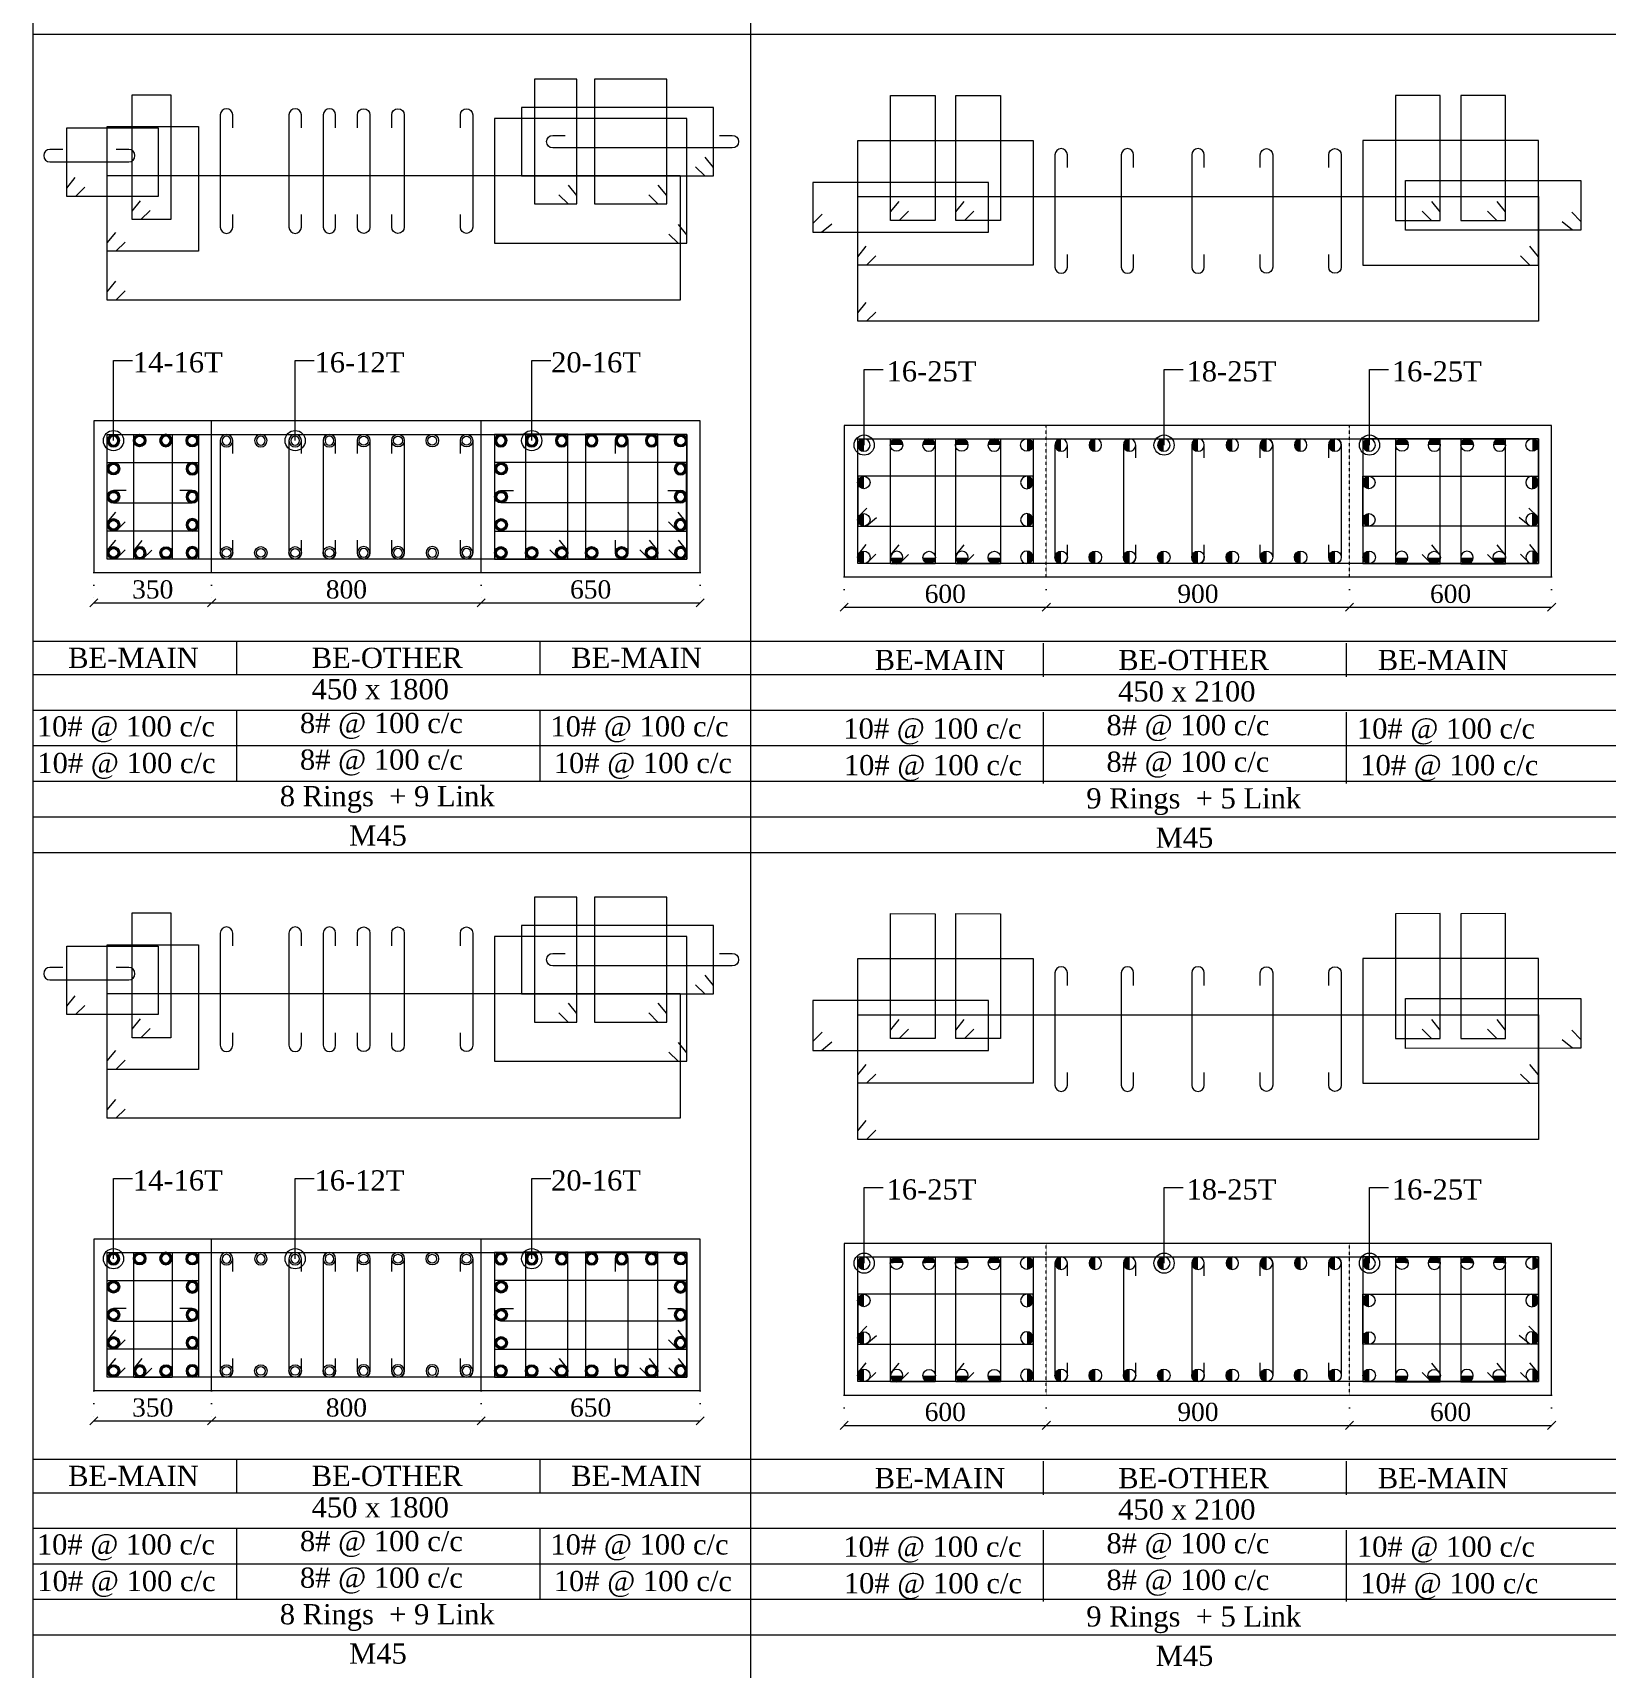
# Model space of a CAD drawing. Header units: millimetres. Extents: x 303 to 27724, y 300 to 68956.
# Drawn here: x 303 to 4974, y 3405 to 8259 of the extents above; entities that cross this region are included whole.
import ezdxf

# ---------------------------------------------------------------- set-up
doc = ezdxf.new("R2010")
doc.units = ezdxf.units.MM
doc.linetypes.add('( Hidden )', pattern=[0.375, 0.25, -0.125])
doc.linetypes.add('DOT2', pattern=[0.125, 0, -0.125])
doc.layers.get('Defpoints').update_dxf_attribs({"lineweight": 0})
for name, color, linetype, lineweight in [('S-COL. STEEL DIA', 1, 'Continuous', 9), ('S-DIM FOOTING', 7, 'Continuous', 0), ('S-SECTION', 5, 'Continuous', 0), ('S-SECTION MARK', 7, 'Continuous', 0), ('S-SHEET', 7, 'Continuous', 0), ('S-STEEL', 1, 'Continuous', 9), ('S-STEEL-1', 1, 'Continuous', 0), ('S-STEEL-1 C.S.', 106, 'Continuous', 0), ('S-TEXT', 7, 'Continuous', 0)]:
    doc.layers.add(name, color=color, linetype=linetype, lineweight=lineweight)
doc.styles.add('AR', font='ARIALUNI.TTF', dxfattribs={"width": 0.8})
doc.styles.add('S-ROMANS', font='times.ttf')
doc.styles.add('TEXT', font='times.ttf')
doc.dimstyles.new('100', dxfattribs={"dimtxt": 180, "dimasz": 80, "dimexe": 0.18, "dimexo": 0.0625, "dimgap": 1, "dimtad": 1, "dimdec": 0, "dimzin": 0, "dimdsep": 46, "dimtxsty": 'AR', "dimblk": 'DOT', "dimcen": 0.09, "dimse1": 1, "dimse2": 1, "dimclrd": 50, "dimclrt": 256, "dimadec": 0, "dimazin": 0, "dimtfac": 1, "dimtdec": 0, "dimtix": 1, "dimtofl": 0, "dimtmove": 2, "dimatfit": 0, "dimfxl": 1, "dimtolj": 1, "dimtzin": 0, "dimlwd": -1, "dimarcsym": 0})
doc.dimstyles.new('SETU', dxfattribs={"dimtxt": 230, "dimasz": 0.2, "dimexe": 0.1, "dimexo": 0.1, "dimgap": 0.05, "dimtad": 1, "dimdec": 0, "dimzin": 0, "dimdsep": 46, "dimtxsty": 'TEXT', "dimblk": 'OBLIQUE', "dimcen": 0.09, "dimdle": 0.1, "dimclrd": 4, "dimclre": 256, "dimclrt": 256, "dimadec": 1, "dimazin": 0, "dimtfac": 1, "dimtdec": 0, "dimtix": 1, "dimtofl": 0, "dimtmove": 2, "dimatfit": 0, "dimfxl": 1, "dimtolj": 1, "dimtzin": 0, "dimlwd": -1, "dimlwe": -1, "dimarcsym": 1})

# ---------------------------------------------------------------- blocks, each defined once
blk = doc.blocks.new('_Oblique')
at = {"color": 0, "linetype": 'ByBlock', "lineweight": -2}
blk.add_line((-0.5, -0.5), (0.5, 0.5), dxfattribs=at)
blk = doc.blocks.new('*D869')
at = {"layer": 'Defpoints', "color": 0}
for p in [(-2512.4, 289.7), (-1912.4, 289.7), (-1912.4, 199.8)]:
    blk.add_point(p, dxfattribs=at)
at = {"layer": 'S-DIM FOOTING', "linetype": 'DOT2', "ltscale": 300}
for p, q in [((-2512.4, 289.6), (-2512.4, 199.7)), ((-1912.4, 289.6), (-1912.4, 199.7))]:
    blk.add_line(p, q, dxfattribs=at)
at = {"layer": 'S-DIM FOOTING', "ltscale": 300}
blk.add_line((-2512.5, 199.8), (-1912.3, 199.8), dxfattribs=at)
at = {"layer": 'S-DIM FOOTING', "linetype": 'ByBlock', "xscale": 24, "yscale": 24, "zscale": 24}
for p, rotation in [((-2512.4, 199.8), 180), ((-1912.4, 199.8), 360)]:
    blk.add_blockref('_Oblique', p, dxfattribs=dict(at, rotation=rotation))
at = {"layer": 'S-DIM FOOTING', "insert": (-2212.4, 239.3), "char_height": 54, "attachment_point": 5, "style": 'TEXT'}
blk.add_mtext('\\A1;600', dxfattribs=at)
blk = doc.blocks.new('*D870')
at = {"layer": 'Defpoints', "color": 0}
for p in [(-1912.4, 289.7), (-1012.4, 289.7), (-1012.4, 199.8)]:
    blk.add_point(p, dxfattribs=at)
at = {"layer": 'S-DIM FOOTING', "linetype": 'DOT2', "ltscale": 300}
for p, q in [((-1912.4, 289.6), (-1912.4, 199.7)), ((-1012.4, 289.6), (-1012.4, 199.7))]:
    blk.add_line(p, q, dxfattribs=at)
at = {"layer": 'S-DIM FOOTING', "ltscale": 300}
blk.add_line((-1912.5, 199.8), (-1012.3, 199.8), dxfattribs=at)
at = {"layer": 'S-DIM FOOTING', "linetype": 'ByBlock', "xscale": 24, "yscale": 24, "zscale": 24}
for p, rotation in [((-1912.4, 199.8), 180), ((-1012.4, 199.8), 360)]:
    blk.add_blockref('_Oblique', p, dxfattribs=dict(at, rotation=rotation))
at = {"layer": 'S-DIM FOOTING', "insert": (-1462.4, 239.4), "char_height": 54, "attachment_point": 5, "style": 'TEXT'}
blk.add_mtext('\\A1;900', dxfattribs=at)
blk = doc.blocks.new('*D871')
at = {"layer": 'Defpoints', "color": 0}
for p in [(-1012.4, 289.7), (-412.4, 289.7), (-412.4, 199.8)]:
    blk.add_point(p, dxfattribs=at)
at = {"layer": 'S-DIM FOOTING', "linetype": 'DOT2', "ltscale": 300}
for p, q in [((-1012.4, 289.6), (-1012.4, 199.7)), ((-412.4, 289.6), (-412.4, 199.7))]:
    blk.add_line(p, q, dxfattribs=at)
at = {"layer": 'S-DIM FOOTING', "ltscale": 300}
blk.add_line((-1012.5, 199.8), (-412.3, 199.8), dxfattribs=at)
at = {"layer": 'S-DIM FOOTING', "linetype": 'ByBlock', "xscale": 24, "yscale": 24, "zscale": 24}
for p, rotation in [((-1012.4, 199.8), 180), ((-412.4, 199.8), 360)]:
    blk.add_blockref('_Oblique', p, dxfattribs=dict(at, rotation=rotation))
at = {"layer": 'S-DIM FOOTING', "insert": (-712.4, 239.3), "char_height": 54, "attachment_point": 5, "style": 'TEXT'}
blk.add_mtext('\\A1;600', dxfattribs=at)
blk = doc.blocks.new('*U17')
at = {"layer": 'S-COL. STEEL DIA'}
h = blk.add_hatch(color=256, dxfattribs=at)
h.dxf.hatch_style = 1
h.paths.add_polyline_path([(0, 18.5, 0.414214), (-18.5, 0, 0.414214), (0, -18.5)])
at = {"layer": 'S-COL. STEEL DIA', "lineweight": 5}
blk.add_circle((0, 0), 18.5, dxfattribs=at)
blk = doc.blocks.new('_Dot')
at = {"linetype": 'ByBlock', "lineweight": -2}
blk.add_line((-0.5, 0), (-1, 0), dxfattribs=at)
at = {"linetype": 'ByBlock', "const_width": 0.5}
blk.add_lwpolyline([(-0.25, 0, 1), (0.25, 0, 1)], format="xyb", close=True, dxfattribs=at)
blk = doc.blocks.new('*U4')
at = {"layer": 'S-COL. STEEL DIA'}
h = blk.add_hatch(color=256, dxfattribs=at)
h.dxf.hatch_style = 1
h.paths.add_polyline_path([(-18.5, 0, 1), (18.5, 0, 1)])
h.paths.add_polyline_path([(13, 0, -1), (-13, 0, -1)], flags=16)
at = {"layer": 'S-COL. STEEL DIA', "lineweight": 5}
for radius in [18.5, 13]:
    blk.add_circle((0, 0), radius, dxfattribs=at)
blk = doc.blocks.new('*D2436')
at = {"layer": 'Defpoints', "color": 0}
for p in [(484.2, 4228.9), (834.2, 4228.9), (834.2, 4139.1)]:
    blk.add_point(p, dxfattribs=at)
at = {"layer": 'S-DIM FOOTING', "linetype": 'DOT2', "ltscale": 300}
for p, q in [((484.2, 4228.8), (484.2, 4139)), ((834.2, 4228.8), (834.2, 4139))]:
    blk.add_line(p, q, dxfattribs=at)
at = {"layer": 'S-DIM FOOTING', "ltscale": 300}
blk.add_line((484.1, 4139.1), (834.3, 4139.1), dxfattribs=at)
at = {"layer": 'S-DIM FOOTING', "linetype": 'ByBlock', "xscale": 24, "yscale": 24, "zscale": 24, "rotation": 180}
blk.add_blockref('_Oblique', (484.2, 4139.1), dxfattribs=at)
at = {"layer": 'S-DIM FOOTING', "linetype": 'ByBlock', "xscale": 24, "yscale": 24, "zscale": 24}
blk.add_blockref('_Oblique', (834.2, 4139.1), dxfattribs=at)
at = {"layer": 'S-DIM FOOTING', "insert": (659.2, 4178.5), "char_height": 54, "attachment_point": 5, "style": 'TEXT'}
blk.add_mtext('\\A1;350', dxfattribs=at)
blk = doc.blocks.new('*D2437')
at = {"layer": 'Defpoints', "color": 0}
for p in [(834.2, 4228.9), (1634.2, 4228.9), (1634.2, 4139.1)]:
    blk.add_point(p, dxfattribs=at)
at = {"layer": 'S-DIM FOOTING', "linetype": 'DOT2', "ltscale": 300}
for p, q in [((834.2, 4228.8), (834.2, 4139)), ((1634.2, 4228.8), (1634.2, 4139))]:
    blk.add_line(p, q, dxfattribs=at)
at = {"layer": 'S-DIM FOOTING', "ltscale": 300}
blk.add_line((834.1, 4139.1), (1634.3, 4139.1), dxfattribs=at)
at = {"layer": 'S-DIM FOOTING', "linetype": 'ByBlock', "xscale": 24, "yscale": 24, "zscale": 24, "rotation": 180}
blk.add_blockref('_Oblique', (834.2, 4139.1), dxfattribs=at)
at = {"layer": 'S-DIM FOOTING', "linetype": 'ByBlock', "xscale": 24, "yscale": 24, "zscale": 24}
blk.add_blockref('_Oblique', (1634.2, 4139.1), dxfattribs=at)
at = {"layer": 'S-DIM FOOTING', "insert": (1234.2, 4178.5), "char_height": 54, "attachment_point": 5, "style": 'TEXT'}
blk.add_mtext('\\A1;800', dxfattribs=at)
blk = doc.blocks.new('*D2438')
at = {"layer": 'Defpoints', "color": 0}
for p in [(1634.2, 4228.9), (2284.2, 4228.9), (2284.2, 4139.1)]:
    blk.add_point(p, dxfattribs=at)
at = {"layer": 'S-DIM FOOTING', "linetype": 'DOT2', "ltscale": 300}
for p, q in [((1634.2, 4228.8), (1634.2, 4139)), ((2284.2, 4228.8), (2284.2, 4139))]:
    blk.add_line(p, q, dxfattribs=at)
at = {"layer": 'S-DIM FOOTING', "ltscale": 300}
blk.add_line((1634.1, 4139.1), (2284.3, 4139.1), dxfattribs=at)
at = {"layer": 'S-DIM FOOTING', "linetype": 'ByBlock', "xscale": 24, "yscale": 24, "zscale": 24, "rotation": 180}
blk.add_blockref('_Oblique', (1634.2, 4139.1), dxfattribs=at)
at = {"layer": 'S-DIM FOOTING', "linetype": 'ByBlock', "xscale": 24, "yscale": 24, "zscale": 24}
blk.add_blockref('_Oblique', (2284.2, 4139.1), dxfattribs=at)
at = {"layer": 'S-DIM FOOTING', "insert": (1959.2, 4178.5), "char_height": 54, "attachment_point": 5, "style": 'TEXT'}
blk.add_mtext('\\A1;650', dxfattribs=at)
blk = doc.blocks.new('*U6')
at = {"layer": 'S-COL. STEEL DIA', "lineweight": 5}
for radius in [18.5, 13, 13]:
    blk.add_circle((0, 0), radius, dxfattribs=at)
blk = doc.blocks.new('*D2439')
at = {"layer": 'Defpoints', "color": 0}
for p in [(484.2, 6657), (834.2, 6657), (834.2, 6567.1)]:
    blk.add_point(p, dxfattribs=at)
at = {"layer": 'S-DIM FOOTING', "linetype": 'DOT2', "ltscale": 300}
for p, q in [((484.2, 6656.9), (484.2, 6567)), ((834.2, 6656.9), (834.2, 6567))]:
    blk.add_line(p, q, dxfattribs=at)
at = {"layer": 'S-DIM FOOTING', "ltscale": 300}
blk.add_line((484.1, 6567.1), (834.3, 6567.1), dxfattribs=at)
at = {"layer": 'S-DIM FOOTING', "linetype": 'ByBlock', "xscale": 24, "yscale": 24, "zscale": 24, "rotation": 180}
blk.add_blockref('_Oblique', (484.2, 6567.1), dxfattribs=at)
at = {"layer": 'S-DIM FOOTING', "linetype": 'ByBlock', "xscale": 24, "yscale": 24, "zscale": 24}
blk.add_blockref('_Oblique', (834.2, 6567.1), dxfattribs=at)
at = {"layer": 'S-DIM FOOTING', "insert": (659.2, 6606.6), "char_height": 54, "attachment_point": 5, "style": 'TEXT'}
blk.add_mtext('\\A1;350', dxfattribs=at)
blk = doc.blocks.new('*D2440')
at = {"layer": 'Defpoints', "color": 0}
for p in [(834.2, 6657), (1634.2, 6657), (1634.2, 6567.1)]:
    blk.add_point(p, dxfattribs=at)
at = {"layer": 'S-DIM FOOTING', "linetype": 'DOT2', "ltscale": 300}
for p, q in [((834.2, 6656.9), (834.2, 6567)), ((1634.2, 6656.9), (1634.2, 6567))]:
    blk.add_line(p, q, dxfattribs=at)
at = {"layer": 'S-DIM FOOTING', "ltscale": 300}
blk.add_line((834.1, 6567.1), (1634.3, 6567.1), dxfattribs=at)
at = {"layer": 'S-DIM FOOTING', "linetype": 'ByBlock', "xscale": 24, "yscale": 24, "zscale": 24, "rotation": 180}
blk.add_blockref('_Oblique', (834.2, 6567.1), dxfattribs=at)
at = {"layer": 'S-DIM FOOTING', "linetype": 'ByBlock', "xscale": 24, "yscale": 24, "zscale": 24}
blk.add_blockref('_Oblique', (1634.2, 6567.1), dxfattribs=at)
at = {"layer": 'S-DIM FOOTING', "insert": (1234.2, 6606.6), "char_height": 54, "attachment_point": 5, "style": 'TEXT'}
blk.add_mtext('\\A1;800', dxfattribs=at)
blk = doc.blocks.new('*D2441')
at = {"layer": 'Defpoints', "color": 0}
for p in [(1634.2, 6657), (2284.2, 6657), (2284.2, 6567.1)]:
    blk.add_point(p, dxfattribs=at)
at = {"layer": 'S-DIM FOOTING', "linetype": 'DOT2', "ltscale": 300}
for p, q in [((1634.2, 6656.9), (1634.2, 6567)), ((2284.2, 6656.9), (2284.2, 6567))]:
    blk.add_line(p, q, dxfattribs=at)
at = {"layer": 'S-DIM FOOTING', "ltscale": 300}
blk.add_line((1634.1, 6567.1), (2284.3, 6567.1), dxfattribs=at)
at = {"layer": 'S-DIM FOOTING', "linetype": 'ByBlock', "xscale": 24, "yscale": 24, "zscale": 24, "rotation": 180}
blk.add_blockref('_Oblique', (1634.2, 6567.1), dxfattribs=at)
at = {"layer": 'S-DIM FOOTING', "linetype": 'ByBlock', "xscale": 24, "yscale": 24, "zscale": 24}
blk.add_blockref('_Oblique', (2284.2, 6567.1), dxfattribs=at)
at = {"layer": 'S-DIM FOOTING', "insert": (1959.2, 6606.6), "char_height": 54, "attachment_point": 5, "style": 'TEXT'}
blk.add_mtext('\\A1;650', dxfattribs=at)
blk = doc.blocks.new('A$C410d432c')
at = {"layer": 'S-SECTION', "elevation": 2.2}
blk.add_lwpolyline([(-412.4, 289.7), (-412.4, 739.7), (-2512.4, 739.7), (-2512.4, 289.7)], close=True, dxfattribs=at)
at = {"layer": 'S-SHEET'}
for p, q in [((-1922.1, 93.1, 1.3), (-1922.1, -6.5, 1.3)), ((-1022.1, 93.1, 1.3), (-1022.1, -6.5, 1.3)), ((-1922.1, -111.7, 1.3), (-1922.1, -323, 1.3)), ((-1022.1, -111.7, 1.3), (-1022.1, -323, 1.3))]:
    blk.add_line(p, q, dxfattribs=at)
at = {"layer": 'S-STEEL', "color": 3, "elevation": 1.9}
for points in [[(-1850, 1505), (-1850, 1542.7, 1), (-1886.9, 1542.7), (-1886.9, 1209.6, 1), (-1850, 1209.6), (-1850, 1246.9)], [(-1653.2, 1505), (-1653.2, 1542.7, 1), (-1690.1, 1542.7), (-1690.1, 1209.6, 1), (-1653.2, 1209.6), (-1653.2, 1246.9)], [(-1443.6, 1505), (-1443.6, 1542.7, 1), (-1480.5, 1542.7), (-1480.5, 1209.6, 1), (-1443.6, 1209.6), (-1443.6, 1246.9)], [(-1277.3, 1505), (-1277.3, 1542.7, -1), (-1240.4, 1542.7), (-1240.4, 1209.6, -1), (-1277.3, 1209.6), (-1277.3, 1246.9)], [(-1074, 1505), (-1074, 1542.7, -1), (-1037.1, 1542.7), (-1037.1, 1209.6, -1), (-1074, 1209.6), (-1074, 1246.9)], [(-1850, 643.5), (-1850, 681.2, 1), (-1886.9, 681.2), (-1886.9, 348.1, 1), (-1850, 348.1), (-1850, 385.4)], [(-1646.8, 643.5), (-1646.8, 681.2, 1), (-1683.7, 681.2), (-1683.7, 348.1, 1), (-1646.8, 348.1), (-1646.8, 385.4)], [(-1443.6, 643.5), (-1443.6, 681.2, 1), (-1480.5, 681.2), (-1480.5, 348.1, 1), (-1443.6, 348.1), (-1443.6, 385.4)], [(-1277.3, 643.5), (-1277.3, 681.2, -1), (-1240.4, 681.2), (-1240.4, 348.1, -1), (-1277.3, 348.1), (-1277.3, 385.4)], [(-1074, 643.5), (-1074, 681.2, -1), (-1037.1, 681.2), (-1037.1, 348.1, -1), (-1074, 348.1), (-1074, 385.4)]]:
    blk.add_lwpolyline(points, format="xyb", dxfattribs=at)
at = {"layer": 'S-STEEL', "color": 1, "elevation": 2.2}
for points in [[(-2418.9, 1076), (-2446.4, 1048.7), (-2472.4, 1048.7), (-2472.4, 1418.7), (-451.6, 1418.7), (-451.6, 1048.7), (-2472.4, 1048.7), (-2472.4, 1073.7), (-2447.2, 1104.6)], [(-2418.9, 357), (-2446.4, 329.7), (-2472.4, 329.7), (-2472.4, 699.7), (-451.6, 699.7), (-451.6, 329.7), (-2472.4, 329.7), (-2472.4, 354.7), (-2447.2, 385.6)]]:
    blk.add_lwpolyline(points, dxfattribs=at)
at = {"layer": 'S-STEEL-1', "color": 41, "elevation": 1.9}
for points in [[(-2321.3, 1375.3), (-2348.9, 1348), (-2374.9, 1348), (-2374.9, 1718.5), (-2242.1, 1718.3), (-2242.1, 1347.7), (-2374.9, 1348), (-2374.9, 1373), (-2349.7, 1403.9)], [(-2127.8, 1375.3), (-2155.3, 1348), (-2181.3, 1348), (-2181.3, 1718.5), (-2048.6, 1718.3), (-2048.6, 1347.7), (-2181.3, 1348), (-2181.3, 1373), (-2156.1, 1403.9)], [(-796.3, 1375.3), (-768.8, 1348), (-742.8, 1348), (-742.8, 1718.5), (-875.5, 1718.3), (-875.5, 1347.7), (-742.8, 1348), (-742.8, 1373), (-767.9, 1403.9)], [(-602.7, 1375.3), (-575.2, 1348), (-549.2, 1348), (-549.2, 1718.5), (-682, 1718.3), (-682, 1347.7), (-549.2, 1348), (-549.2, 1373), (-574.4, 1403.9)], [(-2577.8, 1366.3), (-2605.2, 1338.8), (-2605.2, 1312.7), (-2084.4, 1312.7), (-2084.4, 1460.7), (-2605.2, 1460.8), (-2605.2, 1312.7), (-2580.1, 1312.7), (-2549.3, 1337.9)], [(-352.8, 1372.3), (-325.5, 1344.8), (-325.5, 1318.8), (-846.2, 1318.7), (-846.2, 1466.7), (-325.5, 1466.8), (-325.5, 1318.8), (-350.5, 1318.8), (-381.4, 1344)], [(-2321.3, 356.2), (-2348.9, 328.9), (-2374.9, 328.9), (-2374.9, 699.4), (-2242.1, 699.2), (-2242.1, 328.6), (-2374.9, 328.9), (-2374.9, 353.9), (-2349.7, 384.8)], [(-2127.8, 356.2), (-2155.3, 328.9), (-2181.3, 328.9), (-2181.3, 699.4), (-2048.6, 699.2), (-2048.6, 328.6), (-2181.3, 328.9), (-2181.3, 353.9), (-2156.1, 384.8)], [(-796.3, 356.2), (-768.8, 328.9), (-742.8, 328.9), (-742.8, 699.4), (-875.5, 699.2), (-875.5, 328.6), (-742.8, 328.9), (-742.8, 353.9), (-767.9, 384.8)], [(-602.7, 356.2), (-575.2, 328.9), (-549.2, 328.9), (-549.2, 699.4), (-682, 699.2), (-682, 328.6), (-549.2, 328.9), (-549.2, 353.9), (-574.4, 384.8)], [(-2445.1, 494.3), (-2472.4, 466.8), (-2472.4, 440.8), (-1951.6, 440.7), (-1951.6, 588.7), (-2472.4, 588.8), (-2472.4, 440.8), (-2447.4, 440.8), (-2416.5, 466)], [(-479.8, 494.3), (-452.5, 466.8), (-452.5, 440.8), (-973.2, 440.7), (-973.2, 588.7), (-452.5, 588.8), (-452.5, 440.8), (-477.5, 440.8), (-508.4, 466)]]:
    blk.add_lwpolyline(points, dxfattribs=at)
at = {"layer": 'S-STEEL-1', "color": 6, "elevation": 1.9}
for points in [[(-2418.9, 1242.6), (-2446.4, 1215.3), (-2472.4, 1215.3), (-2472.4, 1585.3), (-1951.6, 1585.3), (-1951.6, 1215.3), (-2472.4, 1215.3), (-2472.4, 1240.3), (-2447.3, 1271.2)], [(-505.2, 1242.6), (-477.6, 1215.3), (-451.6, 1215.3), (-451.6, 1585.3), (-972.4, 1585.3), (-972.4, 1215.3), (-451.6, 1215.3), (-451.6, 1240.3), (-476.8, 1271.2)], [(-2418.9, 357), (-2446.4, 329.7), (-2472.4, 329.7), (-2472.4, 699.7), (-1951.6, 699.7), (-1951.6, 329.7), (-2472.4, 329.7), (-2472.4, 354.7), (-2447.3, 385.6)], [(-505.2, 357), (-477.6, 329.7), (-451.6, 329.7), (-451.6, 699.7), (-972.4, 699.7), (-972.4, 329.7), (-451.6, 329.7), (-451.6, 354.7), (-476.8, 385.6)]]:
    blk.add_lwpolyline(points, dxfattribs=at)
at = {"layer": 'S-STEEL-1 C.S.', "color": 8, "linetype": '( Hidden )'}
for p, q in [((-1912.4, 289.7, 2.2), (-1912.4, 739.7, 2.2)), ((-1012.4, 289.7, 1.9), (-1012.4, 739.7, 1.9))]:
    blk.add_line(p, q, dxfattribs=at).dxf.unprotected_set("ltscale", 0)
at = {"layer": 'S-COL. STEEL DIA', "xscale": -1}
for p, rotation in [((-2454, 681.2, 1.9), 180), ((-2261.1, 681.2, 1.9), 90.19403361430281), ((-2067.5, 681.2, 1.9), 90.19403361430281), ((-1868.5, 681.2, 1.9), 180), ((-1766.9, 681.2, 1.9), 180), ((-1665.3, 681.2, 1.9), 180), ((-1563.6, 681.2, 1.9), 180), ((-1462, 681.2, 1.9), 180), ((-1360.4, 681.2, 1.9), 180), ((-1258.8, 681.2, 1.9), 180), ((-1157.2, 681.2, 1.9), 180), ((-1055.6, 681.2, 1.9), 180), ((-954, 681.2, 1.9), 180), ((-760.4, 681.2, 1.9), 89.80596638569702), ((-566.9, 681.2, 1.9), 89.80596638569702), ((-2356.4, 347.4, 1.9), 270.1940336143028), ((-2162.9, 347.4, 1.9), 270.1940336143028), ((-857.4, 347.4, 1.9), 269.8059663856972), ((-663.8, 347.4, 1.9), 269.8059663856972)]:
    blk.add_blockref('*U17', p, dxfattribs=dict(at, rotation=rotation))
at = {"layer": 'S-COL. STEEL DIA'}
for p, rotation in [((-2357.2, 681.2, 1.9), 270.194033614303), ((-2163.7, 681.2, 1.9), 270.194033614303), ((-1970.1, 681.2, 1.9), 180), ((-856.6, 681.2, 1.9), 269.8059663856972), ((-663, 681.2, 1.9), 269.8059663856972), ((-470.1, 681.2, 1.9), 180), ((-2260.3, 347.4, 1.9), 90.19403361430281), ((-2066.7, 347.4, 1.9), 90.19403361430281), ((-761.2, 347.4, 1.9), 89.80596638569716), ((-567.7, 347.4, 1.9), 89.80596638569716)]:
    blk.add_blockref('*U17', p, dxfattribs=dict(at, rotation=rotation))
for p in [(-2454, 570.2, 1.9), (-954.8, 570.2, 1.9), (-2454, 459.2, 1.9), (-954.8, 459.2, 1.9), (-2454, 348.1, 1.9), (-1868.5, 348.1, 1.9), (-1766.9, 348.1, 1.9), (-1665.3, 348.1, 1.9), (-1563.6, 348.1, 1.9), (-1462, 348.1, 1.9), (-1360.4, 348.1, 1.9), (-1258.8, 348.1, 1.9), (-1157.2, 348.1, 1.9), (-1055.6, 348.1, 1.9), (-954, 348.1, 1.9)]:
    blk.add_blockref('*U17', p, dxfattribs=at)
at = {"layer": 'S-COL. STEEL DIA', "xscale": -1}
for p in [(-1970.1, 570.2, 1.9), (-470.9, 570.2, 1.9), (-1970.1, 459.2, 1.9), (-470.9, 459.2, 1.9), (-1970.1, 348.1, 1.9), (-470.1, 348.1, 1.9)]:
    blk.add_blockref('*U17', p, dxfattribs=at)
at = {"layer": 'S-TEXT', "color": 7, "style": 'TEXT'}
for s, p in [('16-25T', (-2386.7, 870, 1.9)), ('18-25T', (-1496.3, 870, 1.9)), ('16-25T', (-886.7, 870, 1.9))]:
    blk.add_text(s, height=60, dxfattribs=at).set_placement(p)
at = {"layer": 'S-TEXT', "style": 'S-ROMANS'}
for s, p in [('BE-MAIN ', (-2422, 13.3, 1.3)), ('BE-OTHER', (-1699, 13.3, 1.3)), ('BE-MAIN ', (-928.5, 13.3, 1.3)), ('450 x 2100', (-1699.3, -80, 1.3)), ('10# @ 100 c/c', (-2515, -190.2, 1.3)), ('8# @ 100 c/c', (-1734, -180.2, 1.3)), ('10# @ 100 c/c', (-990.5, -190.2, 1.3)), ('10# @ 100 c/c', (-2513.5, -298.8, 1.3)), ('8# @ 100 c/c', (-1734, -288.8, 1.3)), ('10# @ 100 c/c', (-980.5, -298.8, 1.3)), ('9 Rings  + 5 Link', (-1793.8, -397.3, 1.3)), ('M45', (-1587.9, -514.1, 1.3))]:
    blk.add_text(s, height=60, dxfattribs=at).set_placement(p)
at = {"layer": 'S-DIM FOOTING', "ltscale": 300}
for base, p1, p2, picture, middle in [((-1912.4, 199.8, 1.9), (-2512.4, 289.7, 2.2), (-1912.4, 289.7, 2.2), '*D869', (-2212.4, 239.3, 1.9)), ((-1012.4, 199.8, 1.9), (-1912.4, 289.7, 2.2), (-1012.4, 289.7, 1.9), '*D870', (-1462.4, 239.4, 1.9)), ((-412.4, 199.8, 1.5), (-1012.4, 289.7, 1.9), (-412.4, 289.7, 2.2), '*D871', (-712.4, 239.3, 1.5))]:
    dim = blk.add_linear_dim(base=base, p1=p1, p2=p2, angle=180, dimstyle='SETU', override={"dimscale": 1.2, "dimtxt": 45, "dimasz": 20, "dimgap": 10, "dimblk1": 'Oblique', "dimblk2": 'Oblique', "dimsah": 1, "dimclrd": 256, "dimarcsym": 1}, dxfattribs=at)
    dim.commit()
    dim.dimension.update_dxf_attribs({"geometry": picture, "text_midpoint": middle})
at = {"layer": 'S-SECTION MARK'}
for points in [[(-2453.2, 681.2, 2.2), (-2453.2, 905.8, 2.2), (-2396.8, 905.8, 2.2)], [(-1562.9, 681.2, 2.2), (-1562.9, 905.8, 2.2), (-1506.4, 905.8, 2.2)], [(-953.2, 681.2, 2.2), (-953.2, 905.8, 2.2), (-896.8, 905.8, 2.2)]]:
    blk.add_leader(points, dimstyle='100', override={"dimasz": 60, "dimtad": 0, "dimclrd": 256, "dimldrblk": 'DotBlank', "dimfxl": 50, "dimfxlon": 1, "dimarcsym": 1}, dxfattribs=at)

msp = doc.modelspace()

# ---------------------------------------------------------------- linework, layer by layer
at = {"layer": 'S-SECTION'}
for points, elevation in [([(2284.2, 6657), (2284.2, 7107), (484.2, 7107), (484.2, 6657)], 6.9), ([(2284.2, 4228.9), (2284.2, 4678.9), (484.2, 4678.9), (484.2, 4228.9)], 7)]:
    msp.add_lwpolyline(points, close=True, dxfattribs=dict(at, elevation=elevation))
at = {"layer": 'S-SHEET'}
for p, q in [((303, 68956, -1.6), (303, 299.8, -1.1)), ((2433.6, 68956, -1.7), (2433.6, 299.8, -1.2)), ((303, 6453.7, 7.6), (27724.1, 6453.7, 7.6)), ((908.1, 6453.7, 6.6), (908.1, 6354.2, 6.6)), ((1808.1, 6453.7, 6.6), (1808.1, 6354.2, 6.6)), ((303, 6354.2, -0.2), (27724.1, 6354.2, -0.3)), ((303, 6249, -0.2), (27724.1, 6249, -0.3)), ((303, 6249, -0.2), (27724.1, 6249, -0.3)), ((908.1, 6249, 6.6), (908.1, 6037.6, 6.6)), ((1808.1, 6249, 6.6), (1808.1, 6037.6, 6.6)), ((303, 6143.2, -0.2), (27724.1, 6143.2, -0.3)), ((303, 6037.6, -0.2), (27724.1, 6037.6, -0.3)), ((303, 5932.1, -0.2), (27724.1, 5932.1, -0.3)), ((303, 4025.7, 7.8), (27724.1, 4025.7, 7.8)), ((908.1, 4025.7, 6.6), (908.1, 3926.1, 6.6)), ((1808.1, 4025.7, 6.6), (1808.1, 3926.1, 6.6)), ((303, 3926.1, -0.2), (27724.1, 3926.1, -0.2)), ((303, 3820.9, -0.2), (27724.1, 3820.9, -0.2)), ((303, 3820.9, -0.2), (27724.1, 3820.9, -0.2)), ((908.1, 3820.9, 6.6), (908.1, 3609.6, 6.6)), ((1808.1, 3820.9, 6.6), (1808.1, 3609.6, 6.6)), ((303, 3715.1, -0.2), (27724.1, 3715.1, -0.2)), ((303, 3609.6, -0.2), (27724.1, 3609.6, -0.2)), ((303, 3504.1, -0.2), (27724.1, 3504.1, -0.2))]:
    msp.add_line(p, q, dxfattribs=at)
at = {"layer": 'S-SHEET', "color": 0}
for p, q in [((303, 8254.7, -0.3), (27724.1, 8254.7, -0.3)), ((303, 5826.6, -0.2), (27724.1, 5826.6, -0.3))]:
    msp.add_line(p, q, dxfattribs=at)
at = {"layer": 'S-STEEL', "color": 3}
for points, elevation in [([(896.8, 7977.3), (896.8, 8015, 1), (859.9, 8015), (859.9, 7682, 1), (896.8, 7682), (896.8, 7719.2)], 6.9), ([(1100.4, 7977.3), (1100.4, 8015, 1), (1063.5, 8015), (1063.5, 7682, 1), (1100.4, 7682), (1100.4, 7719.2)], 6.9), ([(1202.2, 7977.3), (1202.2, 8015, 1), (1165.3, 8015), (1165.3, 7682, 1), (1202.2, 7682), (1202.2, 7719.2)], 6.9), ([(1267, 7977.3), (1267, 8015, -1), (1303.9, 8015), (1303.9, 7682, -1), (1267, 7682), (1267, 7719.2)], 6.9), ([(1368.8, 7977.3), (1368.8, 8015, -1), (1405.7, 8015), (1405.7, 7682, -1), (1368.8, 7682), (1368.8, 7719.2)], 6.9), ([(1572.4, 7977.3), (1572.4, 8015, -1), (1609.3, 8015), (1609.3, 7682, -1), (1572.4, 7682), (1572.4, 7719.2)], 6.9), ([(391.9, 7912.9), (354.2, 7912.9, 1), (354.2, 7876), (588.1, 7876, 1), (588.1, 7912.9), (550.8, 7912.9)], 6.9), ([(2342, 7954.4), (2379.8, 7954.4, -1), (2379.8, 7917.5), (1846.7, 7917.5, -1), (1846.7, 7954.4), (1883.9, 7954.4)], 6.9), ([(896.8, 7010.8), (896.8, 7048.5, 1), (859.9, 7048.5), (859.9, 6715.5, 1), (896.8, 6715.5), (896.8, 6752.7)], 6.9), ([(1100.4, 7010.8), (1100.4, 7048.5, 1), (1063.5, 7048.5), (1063.5, 6715.5, 1), (1100.4, 6715.5), (1100.4, 6752.7)], 6.9), ([(1202.2, 7010.8), (1202.2, 7048.5, 1), (1165.3, 7048.5), (1165.3, 6715.5, 1), (1202.2, 6715.5), (1202.2, 6752.7)], 6.9), ([(1267, 7010.8), (1267, 7048.5, -1), (1303.9, 7048.5), (1303.9, 6715.5, -1), (1267, 6715.5), (1267, 6752.7)], 6.9), ([(1368.8, 7010.8), (1368.8, 7048.5, -1), (1405.7, 7048.5), (1405.7, 6715.5, -1), (1368.8, 6715.5), (1368.8, 6752.7)], 6.9), ([(1572.4, 7010.8), (1572.4, 7048.5, -1), (1609.3, 7048.5), (1609.3, 6715.5, -1), (1572.4, 6715.5), (1572.4, 6752.7)], 6.9), ([(2032.8, 7010.8), (2032.8, 7048.5, -1), (2069.7, 7048.5), (2069.7, 6715.5, -1), (2032.8, 6715.5), (2032.8, 6752.7)], 6.7), ([(580.4, 6900.4), (542.7, 6900.4, 1), (542.7, 6863.5), (776.6, 6863.5, 1), (776.6, 6900.4), (739.3, 6900.4)], 6.9), ([(2188, 6900.4), (2225.8, 6900.4, -1), (2225.8, 6863.5), (1692.7, 6863.5, -1), (1692.7, 6900.4), (1729.9, 6900.4)], 6.9), ([(896.8, 5549.3), (896.8, 5587, 1), (859.9, 5587), (859.9, 5253.9, 1), (896.8, 5253.9), (896.8, 5291.1)], 7), ([(1100.4, 5549.3), (1100.4, 5587, 1), (1063.5, 5587), (1063.5, 5253.9, 1), (1100.4, 5253.9), (1100.4, 5291.1)], 7), ([(1202.2, 5549.3), (1202.2, 5587, 1), (1165.3, 5587), (1165.3, 5253.9, 1), (1202.2, 5253.9), (1202.2, 5291.1)], 7), ([(1267, 5549.3), (1267, 5587, -1), (1303.9, 5587), (1303.9, 5253.9, -1), (1267, 5253.9), (1267, 5291.1)], 7), ([(1368.8, 5549.3), (1368.8, 5587, -1), (1405.7, 5587), (1405.7, 5253.9, -1), (1368.8, 5253.9), (1368.8, 5291.1)], 7), ([(1572.4, 5549.3), (1572.4, 5587, -1), (1609.3, 5587), (1609.3, 5253.9, -1), (1572.4, 5253.9), (1572.4, 5291.1)], 7), ([(2342, 5526.4), (2379.8, 5526.4, -1), (2379.8, 5489.5), (1846.7, 5489.5, -1), (1846.7, 5526.4), (1883.9, 5526.4)], 7), ([(391.9, 5484.9), (354.2, 5484.9, 1), (354.2, 5448), (588.1, 5448, 1), (588.1, 5484.9), (550.8, 5484.9)], 7), ([(896.8, 4582.8), (896.8, 4620.5, 1), (859.9, 4620.5), (859.9, 4287.4, 1), (896.8, 4287.4), (896.8, 4324.6)], 7), ([(1100.4, 4582.8), (1100.4, 4620.5, 1), (1063.5, 4620.5), (1063.5, 4287.4, 1), (1100.4, 4287.4), (1100.4, 4324.6)], 7), ([(1202.2, 4582.8), (1202.2, 4620.5, 1), (1165.3, 4620.5), (1165.3, 4287.4, 1), (1202.2, 4287.4), (1202.2, 4324.6)], 7), ([(1267, 4582.8), (1267, 4620.5, -1), (1303.9, 4620.5), (1303.9, 4287.4, -1), (1267, 4287.4), (1267, 4324.6)], 7), ([(1368.8, 4582.8), (1368.8, 4620.5, -1), (1405.7, 4620.5), (1405.7, 4287.4, -1), (1368.8, 4287.4), (1368.8, 4324.6)], 7), ([(1572.4, 4582.8), (1572.4, 4620.5, -1), (1609.3, 4620.5), (1609.3, 4287.4, -1), (1572.4, 4287.4), (1572.4, 4324.6)], 7), ([(2032.8, 4582.8), (2032.8, 4620.5, -1), (2069.7, 4620.5), (2069.7, 4287.4, -1), (2032.8, 4287.4), (2032.8, 4324.6)], 6.7), ([(580.4, 4472.4), (542.7, 4472.4, 1), (542.7, 4435.5), (776.6, 4435.5, 1), (776.6, 4472.4), (739.3, 4472.4)], 7), ([(2188, 4472.4), (2225.8, 4472.4, -1), (2225.8, 4435.5), (1692.7, 4435.5, -1), (1692.7, 4472.4), (1729.9, 4472.4)], 7)]:
    msp.add_lwpolyline(points, format="xyb", dxfattribs=dict(at, elevation=elevation))
at = {"layer": 'S-STEEL', "color": 1}
for points, elevation in [([(577.8, 7492.8), (550.2, 7465.5), (524.2, 7465.5), (524.2, 7835.5), (2225, 7835.5), (2225, 7465.5), (524.2, 7465.5), (524.2, 7490.5), (549.4, 7521.4)], 6.9), ([(577.8, 6724.3), (550.2, 6697), (524.2, 6697), (524.2, 7067), (2245, 7067), (2245, 6697), (524.2, 6697), (524.2, 6722), (549.4, 6752.9)], 6.9), ([(577.8, 5064.8), (550.2, 5037.4), (524.2, 5037.4), (524.2, 5407.4), (2225, 5407.4), (2225, 5037.4), (524.2, 5037.4), (524.2, 5062.5), (549.4, 5093.3)], 7), ([(577.8, 4296.3), (550.2, 4268.9), (524.2, 4268.9), (524.2, 4638.9), (2245, 4638.9), (2245, 4268.9), (524.2, 4268.9), (524.2, 4294), (549.4, 4324.8)], 7)]:
    msp.add_lwpolyline(points, dxfattribs=dict(at, elevation=elevation))
at = {"layer": 'S-STEEL-1', "color": 41}
for points, elevation in [([(1864.7, 7778.3), (1892.2, 7751), (1918.2, 7751), (1918.2, 8121.5), (1792.3, 8121.5), (1792.3, 7751), (1918.2, 7751), (1918.2, 7776), (1893, 7806.9)], 7.2), ([(2131.6, 7778.3), (2159.1, 7751), (2185.2, 7751), (2185.1, 8121.5), (1970.7, 8121.5), (1970.7, 7751), (2185.2, 7751), (2185.2, 7776), (2160, 7806.9)], 7), ([(651.7, 7731.8), (624.2, 7704.5), (598.2, 7704.5), (598.2, 8075), (712.5, 8075), (712.5, 7704.5), (598.2, 7704.5), (598.2, 7729.5), (623.4, 7760.4)], 6.9), ([(2270.7, 7861.6), (2298.2, 7834.3), (2324.2, 7834.3), (2324.2, 8037.7), (1754.2, 8037.7), (1754.2, 7834.3), (2324.2, 7834.3), (2324.2, 7859.3), (2299, 7890.2)], 6.9), ([(457.8, 7800.6), (430.2, 7773.3), (404.2, 7773.3), (404.2, 7976.7), (675, 7976.7), (675, 7773.3), (404.2, 7773.3), (404.2, 7798.3), (429.4, 7829.2)], 6.9), ([(656.2, 6723.8), (628.7, 6696.5), (602.7, 6696.5), (602.7, 7067), (717, 7067), (717, 6696.5), (602.7, 6696.5), (602.7, 6721.5), (627.9, 6752.4)], 6.9), ([(1838.2, 6724.3), (1865.7, 6697), (1891.7, 6697), (1891.7, 7067.5), (1765.8, 7067.5), (1765.8, 6697), (1891.7, 6697), (1891.7, 6722), (1866.5, 6752.9)], 7.2), ([(2105.1, 6724.3), (2132.6, 6697), (2158.7, 6697), (2158.6, 7067.5), (1944.2, 7067.5), (1944.2, 6697), (2158.7, 6697), (2158.7, 6722), (2133.5, 6752.9)], 7), ([(577.8, 6807.6), (550.2, 6780.3), (524.2, 6780.3), (524.2, 6983.7), (795, 6983.7), (795, 6780.3), (524.2, 6780.3), (524.2, 6805.3), (549.4, 6836.2)], 6.9), ([(2190.7, 6807.6), (2218.2, 6780.3), (2244.2, 6780.3), (2244.2, 6983.7), (1674.2, 6983.7), (1674.2, 6780.3), (2244.2, 6780.3), (2244.2, 6805.3), (2219, 6836.2)], 6.9), ([(1864.7, 5350.3), (1892.2, 5322.9), (1918.2, 5322.9), (1918.2, 5693.5), (1792.3, 5693.5), (1792.3, 5322.9), (1918.2, 5322.9), (1918.2, 5348), (1893, 5378.8)], 7.2), ([(2131.6, 5350.3), (2159.1, 5322.9), (2185.2, 5322.9), (2185.1, 5693.5), (1970.7, 5693.5), (1970.7, 5322.9), (2185.2, 5322.9), (2185.2, 5348), (2160, 5378.8)], 7), ([(651.7, 5303.7), (624.2, 5276.4), (598.2, 5276.4), (598.2, 5646.9), (712.5, 5646.9), (712.5, 5276.4), (598.2, 5276.4), (598.2, 5301.4), (623.4, 5332.3)], 7), ([(2270.7, 5433.5), (2298.2, 5406.2), (2324.2, 5406.2), (2324.2, 5609.6), (1754.2, 5609.6), (1754.2, 5406.2), (2324.2, 5406.2), (2324.2, 5431.2), (2299, 5462.1)], 7), ([(457.8, 5372.5), (430.2, 5345.2), (404.2, 5345.2), (404.2, 5548.6), (675, 5548.6), (675, 5345.2), (404.2, 5345.2), (404.2, 5370.2), (429.4, 5401.1)], 7), ([(656.2, 4295.7), (628.7, 4268.4), (602.7, 4268.4), (602.7, 4638.9), (717, 4638.9), (717, 4268.4), (602.7, 4268.4), (602.7, 4293.4), (627.9, 4324.3)], 7), ([(1838.2, 4296.3), (1865.7, 4268.9), (1891.7, 4268.9), (1891.7, 4639.5), (1765.8, 4639.5), (1765.8, 4268.9), (1891.7, 4268.9), (1891.7, 4294), (1866.5, 4324.8)], 7.2), ([(2105.1, 4296.3), (2132.6, 4268.9), (2158.7, 4268.9), (2158.6, 4639.5), (1944.2, 4639.5), (1944.2, 4268.9), (2158.7, 4268.9), (2158.7, 4294), (2133.5, 4324.8)], 7), ([(577.8, 4379.5), (550.2, 4352.2), (524.2, 4352.2), (524.2, 4555.6), (795, 4555.6), (795, 4352.2), (524.2, 4352.2), (524.2, 4377.2), (549.4, 4408.1)], 7), ([(2190.7, 4379.5), (2218.2, 4352.2), (2244.2, 4352.2), (2244.2, 4555.6), (1674.2, 4555.6), (1674.2, 4352.2), (2244.2, 4352.2), (2244.2, 4377.2), (2219, 4408.1)], 7)]:
    msp.add_lwpolyline(points, dxfattribs=dict(at, elevation=elevation))
at = {"layer": 'S-STEEL-1', "color": 6}
for points, elevation in [([(577.8, 7637.8), (550.2, 7610.5), (524.2, 7610.5), (524.2, 7980.5), (795, 7980.5), (795, 7610.5), (524.2, 7610.5), (524.2, 7635.5), (549.4, 7666.4)], 6.9), ([(2191.5, 7661.8), (2219, 7634.5), (2245, 7634.5), (2245, 8004.5), (1674.2, 8004.5), (1674.2, 7634.5), (2245, 7634.5), (2245, 7659.5), (2219.8, 7690.4)], 6.9), ([(577.8, 6724.3), (550.2, 6697), (524.2, 6697), (524.2, 7067), (795, 7067), (795, 6697), (524.2, 6697), (524.2, 6722), (549.4, 6752.9)], 6.9), ([(2191.5, 6724.3), (2219, 6697), (2245, 6697), (2245, 7067), (1674.2, 7067), (1674.2, 6697), (2245, 6697), (2245, 6722), (2219.8, 6752.9)], 6.9), ([(577.8, 5209.7), (550.2, 5182.4), (524.2, 5182.4), (524.2, 5552.4), (795, 5552.4), (795, 5182.4), (524.2, 5182.4), (524.2, 5207.5), (549.4, 5238.3)], 7), ([(2191.5, 5233.8), (2219, 5206.4), (2245, 5206.4), (2245, 5576.4), (1674.2, 5576.4), (1674.2, 5206.4), (2245, 5206.4), (2245, 5231.5), (2219.8, 5262.3)], 7), ([(577.8, 4296.3), (550.2, 4268.9), (524.2, 4268.9), (524.2, 4638.9), (795, 4638.9), (795, 4268.9), (524.2, 4268.9), (524.2, 4294), (549.4, 4324.8)], 7), ([(2191.5, 4296.3), (2219, 4268.9), (2245, 4268.9), (2245, 4638.9), (1674.2, 4638.9), (1674.2, 4268.9), (2245, 4268.9), (2245, 4294), (2219.8, 4324.8)], 7)]:
    msp.add_lwpolyline(points, dxfattribs=dict(at, elevation=elevation))
at = {"layer": 'S-STEEL-1 C.S.', "color": 8, "linetype": '( Hidden )'}
for p, q in [((834.2, 6657, 6.9), (834.2, 7107, 6.9)), ((1634.2, 6657, 6.9), (1634.2, 7107, 6.9)), ((834.2, 4228.9, 7), (834.2, 4678.9, 7)), ((1634.2, 4228.9, 7), (1634.2, 4678.9, 7))]:
    msp.add_line(p, q, dxfattribs=at)

# ---------------------------------------------------------------- block references
at = {"layer": 'S-COL. STEEL DIA', "color": 2}
for p in [(5224.3, 6354.2, -0.3), (5224.3, 3926.1, -1.3)]:
    msp.add_blockref('A$C410d432c', p, dxfattribs=at)
at = {"layer": 'S-COL. STEEL DIA', "xscale": -1}
for name, p, rotation in [('*U4', (542.7, 7048.5, 6.9), 180), ('*U4', (698.1, 7049.1, 6.9), 90.19403361430278), ('*U6', (878.3, 7048.5, 6.9), 180), ('*U6', (980.1, 7048.5, 6.9), 180), ('*U6', (1081.9, 7048.5, 6.9), 180), ('*U6', (1183.7, 7048.5, 6.9), 180), ('*U4', (1692.7, 7048.5, 6.9), 180), ('*U4', (1784.3, 7048.5, 6.9), 180), ('*U4', (1873.3, 7048.5, 6.8), 180), ('*U4', (1962.2, 7048.5, 6.7), 180), ('*U4', (2051.2, 7048.5, 6.7), 180), ('*U4', (2140.2, 7048.5, 6.6), 180), ('*U4', (621.2, 6714.9, 6.9), 270.1940336143028), ('*U4', (542.7, 4620.5, 7), 180), ('*U4', (698.1, 4621, 7), 90.19403361430278), ('*U6', (878.3, 4620.5, 7), 180), ('*U6', (980.1, 4620.5, 7), 180), ('*U6', (1081.9, 4620.5, 7), 180), ('*U6', (1183.7, 4620.5, 7), 180), ('*U4', (1692.7, 4620.5, 7), 180), ('*U4', (1784.3, 4620.5, 6.9), 180), ('*U4', (1873.3, 4620.5, 6.8), 180), ('*U4', (1962.2, 4620.5, 6.8), 180), ('*U4', (2051.2, 4620.5, 6.7), 180), ('*U4', (2140.2, 4620.5, 6.6), 180), ('*U4', (621.2, 4286.9, 7), 270.1940336143028)]:
    msp.add_blockref(name, p, dxfattribs=dict(at, rotation=rotation))
at = {"layer": 'S-COL. STEEL DIA'}
for name, p, rotation in [('*U4', (620.4, 7048.8, 6.9), 270.1940336143028), ('*U4', (776.6, 7048.5, 6.9), 180), ('*U6', (1285.5, 7048.5, 6.9), 180), ('*U6', (1387.3, 7048.5, 6.9), 180), ('*U6', (1489.1, 7048.5, 6.9), 180), ('*U6', (1590.9, 7048.5, 6.9), 180), ('*U4', (2226.6, 7048.5, 6.5), 180), ('*U4', (698.9, 6715.2, 6.9), 90.19403361430282), ('*U4', (620.4, 4620.8, 7), 270.1940336143028), ('*U4', (776.6, 4620.5, 7), 180), ('*U6', (1285.5, 4620.5, 7), 180), ('*U6', (1387.3, 4620.5, 7), 180), ('*U6', (1489.1, 4620.5, 7), 180), ('*U6', (1590.9, 4620.5, 7), 180), ('*U4', (2226.6, 4620.5, 6.5), 180), ('*U4', (698.9, 4287.1, 7), 90.19403361430282)]:
    msp.add_blockref(name, p, dxfattribs=dict(at, rotation=rotation))
for name, p in [('*U4', (542.7, 6965.3, 6.9)), ('*U4', (1693.5, 6965.3, 6.9)), ('*U4', (542.7, 6882, 6.9)), ('*U4', (1693.5, 6882, 6.9)), ('*U4', (542.7, 6798.7, 6.9)), ('*U4', (1693.5, 6798.7, 6.9)), ('*U4', (542.7, 6715.4, 6.9)), ('*U6', (878.3, 6715.5, 6.9)), ('*U6', (980.1, 6715.5, 6.9)), ('*U6', (1081.9, 6715.5, 6.9)), ('*U6', (1183.7, 6715.5, 6.9)), ('*U4', (1692.7, 6715.4, 6.9)), ('*U4', (1784.3, 6715.4, 6.9)), ('*U4', (1873.3, 6715.4, 6.8)), ('*U4', (1962.2, 6715.4, 6.7)), ('*U4', (2051.2, 6715.4, 6.7)), ('*U4', (2140.2, 6715.4, 6.6)), ('*U4', (542.7, 4537.2, 7)), ('*U4', (1693.5, 4537.2, 7)), ('*U4', (542.7, 4453.9, 7)), ('*U4', (1693.5, 4453.9, 7)), ('*U4', (542.7, 4370.7, 7)), ('*U4', (1693.5, 4370.7, 7)), ('*U4', (542.7, 4287.4, 7)), ('*U6', (878.3, 4287.4, 7)), ('*U6', (980.1, 4287.4, 7)), ('*U6', (1081.9, 4287.4, 7)), ('*U6', (1183.7, 4287.4, 7)), ('*U4', (1692.7, 4287.4, 7)), ('*U4', (1784.3, 4287.4, 6.9)), ('*U4', (1873.3, 4287.4, 6.8)), ('*U4', (1962.2, 4287.4, 6.8)), ('*U4', (2051.2, 4287.4, 6.7)), ('*U4', (2140.2, 4287.4, 6.6))]:
    msp.add_blockref(name, p, dxfattribs=at)
at = {"layer": 'S-COL. STEEL DIA', "xscale": -1}
for name, p in [('*U4', (776.6, 6965.3, 6.9)), ('*U4', (2225.8, 6965.3, 6.9)), ('*U4', (776.6, 6882, 6.9)), ('*U4', (2225.8, 6882, 6.9)), ('*U4', (776.6, 6798.7, 6.9)), ('*U4', (2225.8, 6798.7, 6.9)), ('*U4', (776.6, 6715.4, 6.9)), ('*U6', (1285.5, 6715.5, 6.9)), ('*U6', (1387.3, 6715.5, 6.9)), ('*U6', (1489.1, 6715.5, 6.9)), ('*U6', (1590.9, 6715.5, 6.9)), ('*U4', (2226.6, 6715.4, 6.5)), ('*U4', (776.6, 4537.2, 7)), ('*U4', (2225.8, 4537.2, 7)), ('*U4', (776.6, 4453.9, 7)), ('*U4', (2225.8, 4453.9, 7)), ('*U4', (776.6, 4370.7, 7)), ('*U4', (2225.8, 4370.7, 7)), ('*U4', (776.6, 4287.4, 7)), ('*U6', (1285.5, 4287.4, 7)), ('*U6', (1387.3, 4287.4, 7)), ('*U6', (1489.1, 4287.4, 7)), ('*U6', (1590.9, 4287.4, 7)), ('*U4', (2226.6, 4287.4, 6.5))]:
    msp.add_blockref(name, p, dxfattribs=at)

# ---------------------------------------------------------------- texts
at = {"layer": 'S-TEXT', "color": 7, "style": 'TEXT'}
for s, p in [('14-16T', (600.3, 7250.9, 6.9)), ('16-12T', (1139.5, 7250.9, 6.9)), ('20-16T', (1841.9, 7250.9, 6.9)), ('14-16T', (600.3, 4822.9, 7)), ('16-12T', (1139.5, 4822.9, 7)), ('20-16T', (1841.9, 4822.9, 6.9))]:
    msp.add_text(s, height=60, dxfattribs=at).set_placement(p)
at = {"layer": 'S-TEXT', "style": 'S-ROMANS'}
for s, p in [('BE-MAIN ', (408.2, 6373.9, 6.6)), ('BE-OTHER', (1131.2, 6373.9, 6.6)), ('BE-MAIN ', (1901.7, 6373.9, 6.6)), ('450 x 1800', (1130.9, 6280.7, 6.6)), ('10# @ 100 c/c', (315.2, 6170.4, 6.6)), ('8# @ 100 c/c', (1096.2, 6180.4, 6.6)), ('10# @ 100 c/c', (1839.7, 6170.4, 6.6)), ('10# @ 100 c/c', (316.7, 6061.8, 6.6)), ('8# @ 100 c/c', (1096.2, 6071.8, 6.6)), ('10# @ 100 c/c', (1849.7, 6061.8, 6.6)), ('8 Rings  + 9 Link', (1036.4, 5963.4, 6.6)), ('M45', (1242.3, 5846.6, 6.6)), ('BE-MAIN ', (408.2, 3945.9, 6.6)), ('BE-OTHER', (1131.2, 3945.9, 6.6)), ('BE-MAIN ', (1901.7, 3945.9, 6.6)), ('450 x 1800', (1130.9, 3852.6, 6.6)), ('10# @ 100 c/c', (315.2, 3742.4, 6.6)), ('8# @ 100 c/c', (1096.2, 3752.4, 6.6)), ('10# @ 100 c/c', (1839.7, 3742.4, 6.6)), ('10# @ 100 c/c', (316.7, 3633.8, 6.6)), ('8# @ 100 c/c', (1096.2, 3643.8, 6.6)), ('10# @ 100 c/c', (1849.7, 3633.8, 6.6)), ('8 Rings  + 9 Link', (1036.4, 3535.3, 6.6)), ('M45', (1242.3, 3418.6, 6.6))]:
    msp.add_text(s, height=60, dxfattribs=at).set_placement(p)

# ---------------------------------------------------------------- dimensions: what is measured, and where the dimension line sits
at = {"layer": 'S-DIM FOOTING', "ltscale": 300}
for base, p1, p2, picture, middle in [((834.2, 6567.1, 6.6), (484.2, 6657, 6.9), (834.2, 6657, 6.9), '*D2439', (659.2, 6606.6, 6.6)), ((1634.2, 6567.1, 6.6), (834.2, 6657, 6.9), (1634.2, 6657, 6.9), '*D2440', (1234.2, 6606.6, 6.6)), ((2284.2, 6567.1, 6.6), (1634.2, 6657, 6.9), (2284.2, 6657, 6.9), '*D2441', (1959.2, 6606.6, 6.6)), ((834.2, 4139.1, 6.6), (484.2, 4228.9, 7), (834.2, 4228.9, 7), '*D2436', (659.2, 4178.5, 6.6)), ((1634.2, 4139.1, 6.6), (834.2, 4228.9, 7), (1634.2, 4228.9, 7), '*D2437', (1234.2, 4178.5, 6.6)), ((2284.2, 4139.1, 6.6), (1634.2, 4228.9, 7), (2284.2, 4228.9, 7), '*D2438', (1959.2, 4178.5, 6.6))]:
    dim = msp.add_linear_dim(base=base, p1=p1, p2=p2, angle=180, dimstyle='SETU', override={"dimscale": 1.2, "dimtxt": 45, "dimasz": 20, "dimgap": 10, "dimblk1": 'Oblique', "dimblk2": 'Oblique', "dimsah": 1, "dimclrd": 256, "dimarcsym": 1}, dxfattribs=at)
    dim.commit()
    dim.dimension.update_dxf_attribs({"geometry": picture, "text_midpoint": middle})

# ---------------------------------------------------------------- leaders
at = {"layer": 'S-SECTION MARK'}
for points in [[(542.7, 7048.5, 6.9), (542.7, 7286.8, 6.9), (599.1, 7286.8, 6.9)], [(1081.9, 7048.5, 6.9), (1081.9, 7286.8, 6.9), (1138.3, 7286.8, 6.9)], [(1784.3, 7048.5, 6.9), (1784.3, 7286.8, 6.9), (1840.7, 7286.8, 6.9)], [(542.7, 4620.5, 7), (542.7, 4858.7, 7), (599.1, 4858.7, 7)], [(1081.9, 4620.5, 7), (1081.9, 4858.7, 7), (1138.3, 4858.7, 7)], [(1784.3, 4620.5, 6.9), (1784.3, 4858.7, 6.9), (1840.7, 4858.7, 6.9)]]:
    msp.add_leader(points, dimstyle='100', override={"dimasz": 60, "dimtad": 0, "dimclrd": 256, "dimldrblk": 'DotBlank', "dimfxl": 50, "dimfxlon": 1, "dimarcsym": 1}, dxfattribs=at)

doc.saveas('drawing.dxf')
